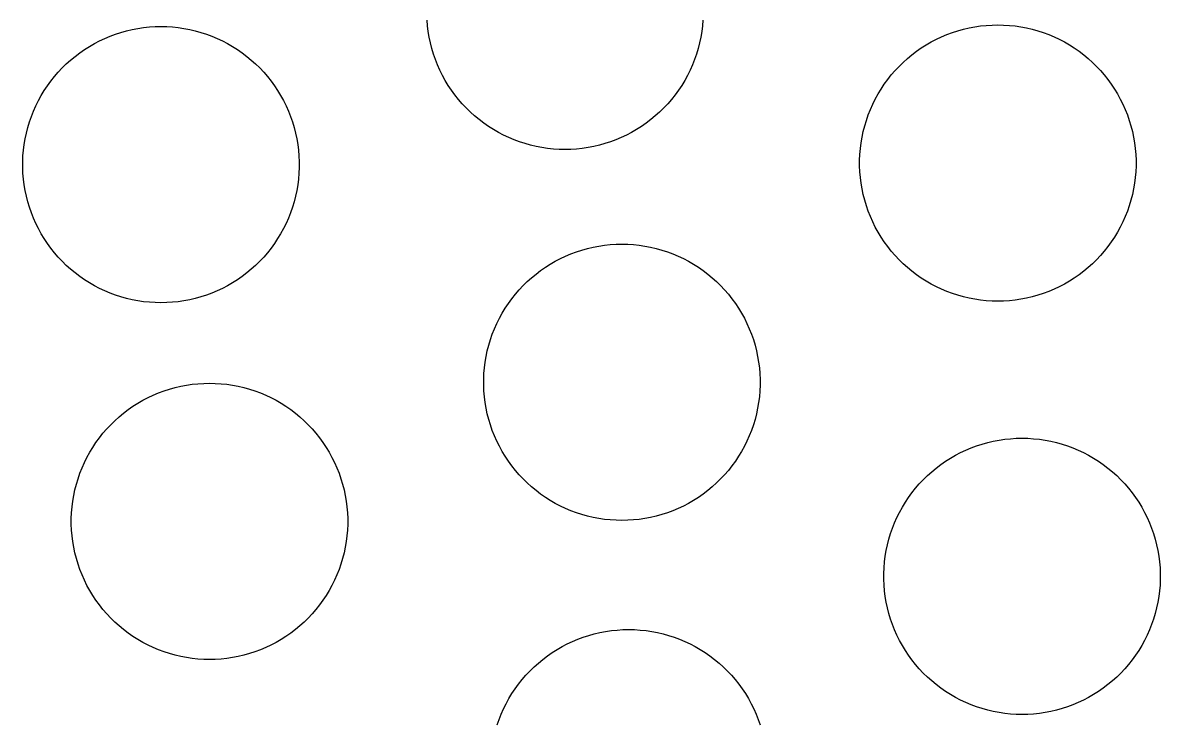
# Model space of a CAD drawing. Header units: metres. Extents: x -102 to 102, y -50 to 50.
# Drawn here: x -48.63 to -35.46, y -26.6 to -18.5 of the extents above; entities that cross this region are included whole.
import ezdxf

# ---------------------------------------------------------------- set-up
doc = ezdxf.new("R2010")
doc.units = ezdxf.units.M

msp = doc.modelspace()

# ---------------------------------------------------------------- linework, layer by layer
for p, q in [((-47.2943, -18.5678), (-47.228, -18.558)), ((-47.228, -18.558), (-47.1613, -18.551)), ((-47.1613, -18.551), (-47.0945, -18.5468)), ((-47.0945, -18.5468), (-47.0275, -18.5454)), ((-47.0275, -18.5454), (-46.9604, -18.5468)), ((-46.9604, -18.5468), (-46.8936, -18.551)), ((-46.8936, -18.551), (-46.8269, -18.558)), ((-46.8269, -18.558), (-46.7606, -18.5678)), ((-43.9421, -18.5372), (-43.9477, -18.4704)), ((-43.9337, -18.6037), (-43.9421, -18.5372)), ((-40.7596, -18.5372), (-40.768, -18.6037)), ((-40.754, -18.4704), (-40.7596, -18.5372)), ((-37.7383, -18.5775), (-37.673, -18.5622)), ((-37.673, -18.5622), (-37.6072, -18.5496)), ((-37.6072, -18.5496), (-37.5409, -18.5398)), ((-37.5409, -18.5398), (-37.4742, -18.5328)), ((-37.4742, -18.5328), (-37.4073, -18.5286)), ((-37.4073, -18.5286), (-37.3403, -18.5272)), ((-37.3403, -18.5272), (-37.2733, -18.5286)), ((-37.2733, -18.5286), (-37.2065, -18.5328)), ((-37.2065, -18.5328), (-37.1398, -18.5398)), ((-37.1398, -18.5398), (-37.0735, -18.5496)), ((-37.0735, -18.5496), (-37.0077, -18.5622)), ((-37.0077, -18.5622), (-36.9424, -18.5775)), ((-47.7389, -18.7122), (-47.6782, -18.6837)), ((-47.6782, -18.6837), (-47.6164, -18.6577)), ((-47.6164, -18.6577), (-47.5536, -18.6344)), ((-47.5536, -18.6344), (-47.4899, -18.6137)), ((-47.4899, -18.6137), (-47.4254, -18.5956)), ((-47.4254, -18.5956), (-47.3601, -18.5803)), ((-47.3601, -18.5803), (-47.2943, -18.5678)), ((-46.7606, -18.5678), (-46.6948, -18.5803)), ((-46.6948, -18.5803), (-46.6295, -18.5956)), ((-46.6295, -18.5956), (-46.565, -18.6137)), ((-46.565, -18.6137), (-46.5013, -18.6344)), ((-46.5013, -18.6344), (-46.4384, -18.6577)), ((-46.4384, -18.6577), (-46.3767, -18.6837)), ((-46.3767, -18.6837), (-46.316, -18.7122)), ((-43.9225, -18.6698), (-43.9337, -18.6037)), ((-43.9086, -18.7353), (-43.9225, -18.6698)), ((-40.7792, -18.6698), (-40.7931, -18.7353)), ((-40.768, -18.6037), (-40.7792, -18.6698)), ((-38.1112, -18.7251), (-38.0518, -18.6941)), ((-38.0518, -18.6941), (-37.9911, -18.6655)), ((-37.9911, -18.6655), (-37.9294, -18.6396)), ((-37.9294, -18.6396), (-37.8665, -18.6162)), ((-37.8665, -18.6162), (-37.8028, -18.5955)), ((-37.8028, -18.5955), (-37.7383, -18.5775)), ((-36.9424, -18.5775), (-36.8779, -18.5955)), ((-36.8779, -18.5955), (-36.8142, -18.6162)), ((-36.8142, -18.6162), (-36.7513, -18.6396)), ((-36.7513, -18.6396), (-36.6896, -18.6655)), ((-36.6896, -18.6655), (-36.6289, -18.6941)), ((-36.6289, -18.6941), (-36.5695, -18.7251)), ((-47.9679, -18.8509), (-47.9129, -18.8127)), ((-47.9129, -18.8127), (-47.8563, -18.7768)), ((-47.8563, -18.7768), (-47.7982, -18.7433)), ((-47.7982, -18.7433), (-47.7389, -18.7122)), ((-46.316, -18.7122), (-46.2566, -18.7433)), ((-46.2566, -18.7433), (-46.1986, -18.7768)), ((-46.1986, -18.7768), (-46.142, -18.8127)), ((-46.142, -18.8127), (-46.087, -18.8509)), ((-43.8919, -18.8002), (-43.9086, -18.7353)), ((-43.8725, -18.8644), (-43.8919, -18.8002)), ((-40.8098, -18.8002), (-40.8291, -18.8644)), ((-40.7931, -18.7353), (-40.8098, -18.8002)), ((-38.2808, -18.8328), (-38.2258, -18.7945)), ((-38.2258, -18.7945), (-38.1692, -18.7586)), ((-38.1692, -18.7586), (-38.1112, -18.7251)), ((-36.5695, -18.7251), (-36.5115, -18.7586)), ((-36.5115, -18.7586), (-36.4549, -18.7945)), ((-36.4549, -18.7945), (-36.3999, -18.8328)), ((-48.1227, -18.979), (-48.0729, -18.9342)), ((-48.0729, -18.9342), (-48.0213, -18.8915)), ((-48.0213, -18.8915), (-47.9679, -18.8509)), ((-46.087, -18.8509), (-46.0336, -18.8915)), ((-46.0336, -18.8915), (-45.982, -18.9342)), ((-45.982, -18.9342), (-45.9322, -18.979)), ((-43.8505, -18.9277), (-43.8725, -18.8644)), ((-43.8258, -18.99), (-43.8505, -18.9277)), ((-40.8512, -18.9277), (-40.8759, -18.99)), ((-40.8291, -18.8644), (-40.8512, -18.9277)), ((-38.4356, -18.9608), (-38.3858, -18.916)), ((-38.3858, -18.916), (-38.3342, -18.8733)), ((-38.3342, -18.8733), (-38.2808, -18.8328)), ((-36.3999, -18.8328), (-36.3465, -18.8733)), ((-36.3465, -18.8733), (-36.2949, -18.916)), ((-36.2949, -18.916), (-36.2451, -18.9608)), ((-48.2603, -19.1255), (-48.2165, -19.0748)), ((-48.2165, -19.0748), (-48.1706, -19.0259)), ((-48.1706, -19.0259), (-48.1227, -18.979)), ((-45.9322, -18.979), (-45.8843, -19.0259)), ((-45.8843, -19.0259), (-45.8384, -19.0748)), ((-45.8384, -19.0748), (-45.7946, -19.1255)), ((-43.7986, -19.0512), (-43.8258, -18.99)), ((-43.7688, -19.1112), (-43.7986, -19.0512)), ((-40.9031, -19.0512), (-40.9329, -19.1112)), ((-40.8759, -18.99), (-40.9031, -19.0512)), ((-38.5732, -19.1073), (-38.5294, -19.0566)), ((-38.5294, -19.0566), (-38.4835, -19.0077)), ((-38.4835, -19.0077), (-38.4356, -18.9608)), ((-36.2451, -18.9608), (-36.1972, -19.0077)), ((-36.1972, -19.0077), (-36.1513, -19.0566)), ((-36.1513, -19.0566), (-36.1075, -19.1073)), ((-48.3413, -19.2322), (-48.3019, -19.178)), ((-48.3019, -19.178), (-48.2603, -19.1255)), ((-45.7946, -19.1255), (-45.753, -19.178)), ((-45.753, -19.178), (-45.7136, -19.2322)), ((-43.7365, -19.17), (-43.7688, -19.1112)), ((-43.7018, -19.2273), (-43.7365, -19.17)), ((-40.9652, -19.17), (-40.9999, -19.2273)), ((-40.9329, -19.1112), (-40.9652, -19.17)), ((-38.6913, -19.2699), (-38.6542, -19.2141)), ((-38.6542, -19.2141), (-38.6148, -19.1598)), ((-38.6148, -19.1598), (-38.5732, -19.1073)), ((-36.1075, -19.1073), (-36.0659, -19.1598)), ((-36.0659, -19.1598), (-36.0265, -19.2141)), ((-36.0265, -19.2141), (-35.9894, -19.2699)), ((-48.4454, -19.4041), (-48.4131, -19.3454)), ((-48.4131, -19.3454), (-48.3784, -19.288)), ((-48.3784, -19.288), (-48.3413, -19.2322)), ((-45.7136, -19.2322), (-45.6765, -19.288)), ((-45.6765, -19.288), (-45.6418, -19.3454)), ((-45.6418, -19.3454), (-45.6095, -19.4041)), ((-43.6647, -19.2831), (-43.7018, -19.2273)), ((-43.6253, -19.3373), (-43.6647, -19.2831)), ((-43.5837, -19.3898), (-43.6253, -19.3373)), ((-41.0764, -19.3373), (-41.118, -19.3898)), ((-41.037, -19.2831), (-41.0764, -19.3373)), ((-40.9999, -19.2273), (-41.037, -19.2831)), ((-38.7583, -19.3859), (-38.726, -19.3272)), ((-38.726, -19.3272), (-38.6913, -19.2699)), ((-35.9894, -19.2699), (-35.9547, -19.3272)), ((-35.9547, -19.3272), (-35.9224, -19.3859)), ((-48.5024, -19.5253), (-48.4752, -19.4641)), ((-48.4752, -19.4641), (-48.4454, -19.4041)), ((-45.6095, -19.4041), (-45.5797, -19.4641)), ((-45.5797, -19.4641), (-45.5525, -19.5253)), ((-43.5399, -19.4406), (-43.5837, -19.3898)), ((-43.494, -19.4894), (-43.5399, -19.4406)), ((-41.1618, -19.4406), (-41.2077, -19.4894)), ((-41.118, -19.3898), (-41.1618, -19.4406)), ((-38.8153, -19.5072), (-38.7881, -19.446)), ((-38.7881, -19.446), (-38.7583, -19.3859)), ((-35.9224, -19.3859), (-35.8926, -19.446)), ((-35.8926, -19.446), (-35.8654, -19.5072)), ((-48.5491, -19.6509), (-48.5271, -19.5876)), ((-48.5271, -19.5876), (-48.5024, -19.5253)), ((-45.5525, -19.5253), (-45.5278, -19.5876)), ((-45.5278, -19.5876), (-45.5058, -19.6509)), ((-43.4461, -19.5363), (-43.494, -19.4894)), ((-43.3963, -19.5812), (-43.4461, -19.5363)), ((-43.3447, -19.6239), (-43.3963, -19.5812)), ((-41.3054, -19.5812), (-41.357, -19.6239)), ((-41.2556, -19.5363), (-41.3054, -19.5812)), ((-41.2077, -19.4894), (-41.2556, -19.5363)), ((-38.862, -19.6328), (-38.84, -19.5695)), ((-38.84, -19.5695), (-38.8153, -19.5072)), ((-35.8654, -19.5072), (-35.8407, -19.5695)), ((-35.8407, -19.5695), (-35.8187, -19.6328)), ((-48.5852, -19.78), (-48.5685, -19.7151)), ((-48.5685, -19.7151), (-48.5491, -19.6509)), ((-45.5058, -19.6509), (-45.4864, -19.7151)), ((-45.4864, -19.7151), (-45.4697, -19.78)), ((-43.2913, -19.6644), (-43.3447, -19.6239)), ((-43.2363, -19.7026), (-43.2913, -19.6644)), ((-43.1797, -19.7386), (-43.2363, -19.7026)), ((-43.1216, -19.7721), (-43.1797, -19.7386)), ((-41.522, -19.7386), (-41.58, -19.7721)), ((-41.4654, -19.7026), (-41.522, -19.7386)), ((-41.4104, -19.6644), (-41.4654, -19.7026)), ((-41.357, -19.6239), (-41.4104, -19.6644)), ((-38.8981, -19.7618), (-38.8814, -19.6969)), ((-38.8814, -19.6969), (-38.862, -19.6328)), ((-35.8187, -19.6328), (-35.7993, -19.6969)), ((-35.7993, -19.6969), (-35.7826, -19.7618)), ((-48.6103, -19.9116), (-48.5991, -19.8456)), ((-48.5991, -19.8456), (-48.5852, -19.78)), ((-45.4697, -19.78), (-45.4558, -19.8456)), ((-45.4558, -19.8456), (-45.4446, -19.9116)), ((-43.0623, -19.8031), (-43.1216, -19.7721)), ((-43.0016, -19.8316), (-43.0623, -19.8031)), ((-42.9398, -19.8576), (-43.0016, -19.8316)), ((-42.877, -19.881), (-42.9398, -19.8576)), ((-42.8133, -19.9017), (-42.877, -19.881)), ((-41.8246, -19.881), (-41.8884, -19.9017)), ((-41.7618, -19.8576), (-41.8246, -19.881)), ((-41.7001, -19.8316), (-41.7618, -19.8576)), ((-41.6394, -19.8031), (-41.7001, -19.8316)), ((-41.58, -19.7721), (-41.6394, -19.8031)), ((-38.9232, -19.8935), (-38.912, -19.8274)), ((-38.912, -19.8274), (-38.8981, -19.7618)), ((-35.7826, -19.7618), (-35.7687, -19.8274)), ((-35.7687, -19.8274), (-35.7575, -19.8935)), ((-48.6243, -20.0449), (-48.6187, -19.9781)), ((-48.6187, -19.9781), (-48.6103, -19.9116)), ((-45.4446, -19.9116), (-45.4362, -19.9781)), ((-45.4362, -19.9781), (-45.4306, -20.0449)), ((-42.7487, -19.9197), (-42.8133, -19.9017)), ((-42.6835, -19.935), (-42.7487, -19.9197)), ((-42.6177, -19.9476), (-42.6835, -19.935)), ((-42.5514, -19.9574), (-42.6177, -19.9476)), ((-42.4847, -19.9644), (-42.5514, -19.9574)), ((-42.4178, -19.9686), (-42.4847, -19.9644)), ((-42.3508, -19.97), (-42.4178, -19.9686)), ((-42.2838, -19.9686), (-42.3508, -19.97)), ((-42.2169, -19.9644), (-42.2838, -19.9686)), ((-42.1503, -19.9574), (-42.2169, -19.9644)), ((-42.084, -19.9476), (-42.1503, -19.9574)), ((-42.0182, -19.935), (-42.084, -19.9476)), ((-41.9529, -19.9197), (-42.0182, -19.935)), ((-41.8884, -19.9017), (-41.9529, -19.9197)), ((-38.9372, -20.0267), (-38.9316, -19.9599)), ((-38.9316, -19.9599), (-38.9232, -19.8935)), ((-35.7575, -19.8935), (-35.7491, -19.9599)), ((-35.7491, -19.9599), (-35.7435, -20.0267)), ((-48.6271, -20.1119), (-48.6243, -20.0449)), ((-48.6271, -20.1789), (-48.6271, -20.1119)), ((-45.4306, -20.0449), (-45.4278, -20.1119)), ((-45.4278, -20.1119), (-45.4278, -20.1789)), ((-38.94, -20.0937), (-38.9372, -20.0267)), ((-38.94, -20.1607), (-38.94, -20.0937)), ((-35.7435, -20.0267), (-35.7407, -20.0937)), ((-35.7407, -20.0937), (-35.7407, -20.1607)), ((-48.6243, -20.2458), (-48.6271, -20.1789)), ((-48.6187, -20.3126), (-48.6243, -20.2458)), ((-45.4306, -20.2458), (-45.4362, -20.3126)), ((-45.4278, -20.1789), (-45.4306, -20.2458)), ((-38.9372, -20.2277), (-38.94, -20.1607)), ((-38.9316, -20.2944), (-38.9372, -20.2277)), ((-35.7435, -20.2277), (-35.7491, -20.2944)), ((-35.7407, -20.1607), (-35.7435, -20.2277)), ((-48.6103, -20.3791), (-48.6187, -20.3126)), ((-48.5991, -20.4452), (-48.6103, -20.3791)), ((-45.4446, -20.3791), (-45.4558, -20.4452)), ((-45.4362, -20.3126), (-45.4446, -20.3791)), ((-38.9232, -20.3609), (-38.9316, -20.2944)), ((-38.912, -20.427), (-38.9232, -20.3609)), ((-35.7575, -20.3609), (-35.7687, -20.427)), ((-35.7491, -20.2944), (-35.7575, -20.3609)), ((-48.5852, -20.5107), (-48.5991, -20.4452)), ((-48.5685, -20.5756), (-48.5852, -20.5107)), ((-45.4697, -20.5107), (-45.4864, -20.5756)), ((-45.4558, -20.4452), (-45.4697, -20.5107)), ((-38.8981, -20.4926), (-38.912, -20.427)), ((-38.8814, -20.5575), (-38.8981, -20.4926)), ((-35.7826, -20.4926), (-35.7993, -20.5575)), ((-35.7687, -20.427), (-35.7826, -20.4926)), ((-48.5491, -20.6398), (-48.5685, -20.5756)), ((-48.5271, -20.7031), (-48.5491, -20.6398)), ((-45.5058, -20.6398), (-45.5278, -20.7031)), ((-45.4864, -20.5756), (-45.5058, -20.6398)), ((-38.862, -20.6216), (-38.8814, -20.5575)), ((-38.84, -20.6849), (-38.862, -20.6216)), ((-35.8187, -20.6216), (-35.8407, -20.6849)), ((-35.7993, -20.5575), (-35.8187, -20.6216)), ((-48.5024, -20.7654), (-48.5271, -20.7031)), ((-48.4752, -20.8266), (-48.5024, -20.7654)), ((-45.5525, -20.7654), (-45.5797, -20.8266)), ((-45.5278, -20.7031), (-45.5525, -20.7654)), ((-38.8153, -20.7472), (-38.84, -20.6849)), ((-38.7881, -20.8084), (-38.8153, -20.7472)), ((-35.8654, -20.7472), (-35.8926, -20.8084)), ((-35.8407, -20.6849), (-35.8654, -20.7472)), ((-48.4454, -20.8866), (-48.4752, -20.8266)), ((-48.4131, -20.9454), (-48.4454, -20.8866)), ((-45.6095, -20.8866), (-45.6418, -20.9454)), ((-45.5797, -20.8266), (-45.6095, -20.8866)), ((-38.7583, -20.8685), (-38.7881, -20.8084)), ((-38.726, -20.9272), (-38.7583, -20.8685)), ((-38.6913, -20.9845), (-38.726, -20.9272)), ((-35.9547, -20.9272), (-35.9894, -20.9845)), ((-35.9224, -20.8685), (-35.9547, -20.9272)), ((-35.8926, -20.8084), (-35.9224, -20.8685)), ((-48.3784, -21.0027), (-48.4131, -20.9454)), ((-48.3413, -21.0585), (-48.3784, -21.0027)), ((-48.3019, -21.1127), (-48.3413, -21.0585)), ((-45.7136, -21.0585), (-45.753, -21.1127)), ((-45.6765, -21.0027), (-45.7136, -21.0585)), ((-45.6418, -20.9454), (-45.6765, -21.0027)), ((-41.759, -21.0676), (-41.692, -21.0662)), ((-41.692, -21.0662), (-41.625, -21.0676)), ((-38.6542, -21.0403), (-38.6913, -20.9845)), ((-38.6148, -21.0946), (-38.6542, -21.0403)), ((-36.0265, -21.0403), (-36.0659, -21.0946)), ((-35.9894, -20.9845), (-36.0265, -21.0403)), ((-48.2603, -21.1653), (-48.3019, -21.1127)), ((-48.2165, -21.216), (-48.2603, -21.1653)), ((-45.7946, -21.1653), (-45.8384, -21.216)), ((-45.753, -21.1127), (-45.7946, -21.1653)), ((-42.3428, -21.2045), (-42.281, -21.1785)), ((-42.281, -21.1785), (-42.2182, -21.1552)), ((-42.2182, -21.1552), (-42.1545, -21.1344)), ((-42.1545, -21.1344), (-42.0899, -21.1164)), ((-42.0899, -21.1164), (-42.0247, -21.1011)), ((-42.0247, -21.1011), (-41.9588, -21.0886)), ((-41.9588, -21.0886), (-41.8925, -21.0788)), ((-41.8925, -21.0788), (-41.8259, -21.0718)), ((-41.8259, -21.0718), (-41.759, -21.0676)), ((-41.625, -21.0676), (-41.5581, -21.0718)), ((-41.5581, -21.0718), (-41.4915, -21.0788)), ((-41.4915, -21.0788), (-41.4252, -21.0886)), ((-41.4252, -21.0886), (-41.3593, -21.1011)), ((-41.3593, -21.1011), (-41.2941, -21.1164)), ((-41.2941, -21.1164), (-41.2296, -21.1344)), ((-41.2296, -21.1344), (-41.1658, -21.1552)), ((-41.1658, -21.1552), (-41.103, -21.1785)), ((-41.103, -21.1785), (-41.0412, -21.2045)), ((-38.5732, -21.1471), (-38.6148, -21.0946)), ((-38.5294, -21.1978), (-38.5732, -21.1471)), ((-38.4835, -21.2467), (-38.5294, -21.1978)), ((-36.1513, -21.1978), (-36.1972, -21.2467)), ((-36.1075, -21.1471), (-36.1513, -21.1978)), ((-36.0659, -21.0946), (-36.1075, -21.1471)), ((-48.1706, -21.2648), (-48.2165, -21.216)), ((-48.1227, -21.3117), (-48.1706, -21.2648)), ((-48.0729, -21.3566), (-48.1227, -21.3117)), ((-45.9322, -21.3117), (-45.982, -21.3566)), ((-45.8843, -21.2648), (-45.9322, -21.3117)), ((-45.8384, -21.216), (-45.8843, -21.2648)), ((-42.5774, -21.3335), (-42.5209, -21.2976)), ((-42.5209, -21.2976), (-42.4628, -21.2641)), ((-42.4628, -21.2641), (-42.4034, -21.233)), ((-42.4034, -21.233), (-42.3428, -21.2045)), ((-41.0412, -21.2045), (-40.9806, -21.233)), ((-40.9806, -21.233), (-40.9212, -21.2641)), ((-40.9212, -21.2641), (-40.8632, -21.2976)), ((-40.8632, -21.2976), (-40.8066, -21.3335)), ((-38.4356, -21.2935), (-38.4835, -21.2467)), ((-38.3858, -21.3384), (-38.4356, -21.2935)), ((-36.2451, -21.2935), (-36.2949, -21.3384)), ((-36.1972, -21.2467), (-36.2451, -21.2935)), ((-48.0213, -21.3993), (-48.0729, -21.3566)), ((-47.9679, -21.4398), (-48.0213, -21.3993)), ((-47.9129, -21.478), (-47.9679, -21.4398)), ((-46.087, -21.4398), (-46.142, -21.478)), ((-46.0336, -21.3993), (-46.087, -21.4398)), ((-45.982, -21.3566), (-46.0336, -21.3993)), ((-42.7873, -21.4998), (-42.7375, -21.455)), ((-42.7375, -21.455), (-42.6859, -21.4122)), ((-42.6859, -21.4122), (-42.6325, -21.3717)), ((-42.6325, -21.3717), (-42.5774, -21.3335)), ((-40.8066, -21.3335), (-40.7516, -21.3717)), ((-40.7516, -21.3717), (-40.6982, -21.4122)), ((-40.6982, -21.4122), (-40.6465, -21.455)), ((-40.6465, -21.455), (-40.5967, -21.4998)), ((-38.3342, -21.3811), (-38.3858, -21.3384)), ((-38.2808, -21.4216), (-38.3342, -21.3811)), ((-38.2258, -21.4599), (-38.2808, -21.4216)), ((-38.1692, -21.4958), (-38.2258, -21.4599)), ((-36.4549, -21.4599), (-36.5115, -21.4958)), ((-36.3999, -21.4216), (-36.4549, -21.4599)), ((-36.3465, -21.3811), (-36.3999, -21.4216)), ((-36.2949, -21.3384), (-36.3465, -21.3811)), ((-47.8563, -21.5139), (-47.9129, -21.478)), ((-47.7982, -21.5475), (-47.8563, -21.5139)), ((-47.7389, -21.5785), (-47.7982, -21.5475)), ((-47.6782, -21.607), (-47.7389, -21.5785)), ((-46.316, -21.5785), (-46.3767, -21.607)), ((-46.2566, -21.5475), (-46.316, -21.5785)), ((-46.1986, -21.5139), (-46.2566, -21.5475)), ((-46.142, -21.478), (-46.1986, -21.5139)), ((-42.881, -21.5956), (-42.8352, -21.5467)), ((-42.8352, -21.5467), (-42.7873, -21.4998)), ((-40.5967, -21.4998), (-40.5489, -21.5467)), ((-40.5489, -21.5467), (-40.503, -21.5956)), ((-38.1112, -21.5293), (-38.1692, -21.4958)), ((-38.0518, -21.5603), (-38.1112, -21.5293)), ((-37.9911, -21.5889), (-38.0518, -21.5603)), ((-37.9294, -21.6148), (-37.9911, -21.5889)), ((-36.6896, -21.5889), (-36.7513, -21.6148)), ((-36.6289, -21.5603), (-36.6896, -21.5889)), ((-36.5695, -21.5293), (-36.6289, -21.5603)), ((-36.5115, -21.4958), (-36.5695, -21.5293)), ((-47.6164, -21.633), (-47.6782, -21.607)), ((-47.5536, -21.6564), (-47.6164, -21.633)), ((-47.4899, -21.6771), (-47.5536, -21.6564)), ((-47.4254, -21.6951), (-47.4899, -21.6771)), ((-47.3601, -21.7104), (-47.4254, -21.6951)), ((-47.2943, -21.723), (-47.3601, -21.7104)), ((-47.228, -21.7328), (-47.2943, -21.723)), ((-46.7606, -21.723), (-46.8269, -21.7328)), ((-46.6948, -21.7104), (-46.7606, -21.723)), ((-46.6295, -21.6951), (-46.6948, -21.7104)), ((-46.565, -21.6771), (-46.6295, -21.6951)), ((-46.5013, -21.6564), (-46.565, -21.6771)), ((-46.4384, -21.633), (-46.5013, -21.6564)), ((-46.3767, -21.607), (-46.4384, -21.633)), ((-43.0058, -21.753), (-42.9665, -21.6988)), ((-42.9665, -21.6988), (-42.9248, -21.6463)), ((-42.9248, -21.6463), (-42.881, -21.5956)), ((-40.503, -21.5956), (-40.4592, -21.6463)), ((-40.4592, -21.6463), (-40.4176, -21.6988)), ((-40.4176, -21.6988), (-40.3782, -21.753)), ((-37.8665, -21.6382), (-37.9294, -21.6148)), ((-37.8028, -21.6589), (-37.8665, -21.6382)), ((-37.7383, -21.6769), (-37.8028, -21.6589)), ((-37.673, -21.6922), (-37.7383, -21.6769)), ((-37.6072, -21.7048), (-37.673, -21.6922)), ((-37.5409, -21.7146), (-37.6072, -21.7048)), ((-37.4742, -21.7216), (-37.5409, -21.7146)), ((-37.4073, -21.7258), (-37.4742, -21.7216)), ((-37.2065, -21.7216), (-37.2733, -21.7258)), ((-37.1398, -21.7146), (-37.2065, -21.7216)), ((-37.0735, -21.7048), (-37.1398, -21.7146)), ((-37.0077, -21.6922), (-37.0735, -21.7048)), ((-36.9424, -21.6769), (-37.0077, -21.6922)), ((-36.8779, -21.6589), (-36.9424, -21.6769)), ((-36.8142, -21.6382), (-36.8779, -21.6589)), ((-36.7513, -21.6148), (-36.8142, -21.6382)), ((-47.1613, -21.7398), (-47.228, -21.7328)), ((-47.0945, -21.744), (-47.1613, -21.7398)), ((-47.0275, -21.7454), (-47.0945, -21.744)), ((-46.9604, -21.744), (-47.0275, -21.7454)), ((-46.8936, -21.7398), (-46.9604, -21.744)), ((-46.8269, -21.7328), (-46.8936, -21.7398)), ((-43.0777, -21.8662), (-43.0429, -21.8088)), ((-43.0429, -21.8088), (-43.0058, -21.753)), ((-40.3782, -21.753), (-40.3411, -21.8088)), ((-40.3411, -21.8088), (-40.3064, -21.8662)), ((-37.3403, -21.7272), (-37.4073, -21.7258)), ((-37.2733, -21.7258), (-37.3403, -21.7272)), ((-43.167, -22.0461), (-43.1397, -21.9849)), ((-43.1397, -21.9849), (-43.1099, -21.9249)), ((-43.1099, -21.9249), (-43.0777, -21.8662)), ((-40.3064, -21.8662), (-40.2741, -21.9249)), ((-40.2741, -21.9249), (-40.2443, -21.9849)), ((-40.2443, -21.9849), (-40.217, -22.0461)), ((-43.2137, -22.1717), (-43.1917, -22.1084)), ((-43.1917, -22.1084), (-43.167, -22.0461)), ((-40.217, -22.0461), (-40.1924, -22.1084)), ((-40.1924, -22.1084), (-40.1703, -22.1717)), ((-43.2497, -22.3008), (-43.2331, -22.2359)), ((-43.2331, -22.2359), (-43.2137, -22.1717)), ((-40.1703, -22.1717), (-40.151, -22.2359)), ((-40.151, -22.2359), (-40.1343, -22.3008)), ((-43.2748, -22.4324), (-43.2637, -22.3663)), ((-43.2637, -22.3663), (-43.2497, -22.3008)), ((-40.1343, -22.3008), (-40.1203, -22.3663)), ((-40.1203, -22.3663), (-40.1092, -22.4324)), ((-43.2888, -22.5657), (-43.2832, -22.4989)), ((-43.2832, -22.4989), (-43.2748, -22.4324)), ((-40.1092, -22.4324), (-40.1008, -22.4989)), ((-40.1008, -22.4989), (-40.0952, -22.5657)), ((-43.2917, -22.6326), (-43.2888, -22.5657)), ((-43.2917, -22.6997), (-43.2917, -22.6326)), ((-40.0952, -22.5657), (-40.0924, -22.6326)), ((-40.0924, -22.6326), (-40.0924, -22.6997)), ((-47.0547, -22.7895), (-46.9919, -22.7662)), ((-46.9919, -22.7662), (-46.9281, -22.7455)), ((-46.9281, -22.7455), (-46.8636, -22.7274)), ((-46.8636, -22.7274), (-46.7983, -22.7121)), ((-46.7983, -22.7121), (-46.7325, -22.6996)), ((-46.7325, -22.6996), (-46.6662, -22.6898)), ((-46.6662, -22.6898), (-46.5996, -22.6828)), ((-46.5996, -22.6828), (-46.5327, -22.6786)), ((-46.5327, -22.6786), (-46.4657, -22.6772)), ((-46.4657, -22.6772), (-46.3987, -22.6786)), ((-46.3987, -22.6786), (-46.3318, -22.6828)), ((-46.3318, -22.6828), (-46.2652, -22.6898)), ((-46.2652, -22.6898), (-46.1989, -22.6996)), ((-46.1989, -22.6996), (-46.133, -22.7121)), ((-46.133, -22.7121), (-46.0678, -22.7274)), ((-46.0678, -22.7274), (-46.0032, -22.7455)), ((-46.0032, -22.7455), (-45.9395, -22.7662)), ((-45.9395, -22.7662), (-45.8767, -22.7895)), ((-43.2888, -22.7666), (-43.2917, -22.6997)), ((-43.2832, -22.8334), (-43.2888, -22.7666)), ((-40.0952, -22.7666), (-40.1008, -22.8334)), ((-40.0924, -22.6997), (-40.0952, -22.7666)), ((-47.3511, -22.9445), (-47.2945, -22.9086)), ((-47.2945, -22.9086), (-47.2365, -22.8751)), ((-47.2365, -22.8751), (-47.1771, -22.844)), ((-47.1771, -22.844), (-47.1165, -22.8155)), ((-47.1165, -22.8155), (-47.0547, -22.7895)), ((-45.8767, -22.7895), (-45.8149, -22.8155)), ((-45.8149, -22.8155), (-45.7543, -22.844)), ((-45.7543, -22.844), (-45.6949, -22.8751)), ((-45.6949, -22.8751), (-45.6368, -22.9086)), ((-45.6368, -22.9086), (-45.5802, -22.9445)), ((-43.2748, -22.8999), (-43.2832, -22.8334)), ((-43.2637, -22.966), (-43.2748, -22.8999)), ((-40.1092, -22.8999), (-40.1203, -22.966)), ((-40.1008, -22.8334), (-40.1092, -22.8999)), ((-47.5112, -23.066), (-47.4595, -23.0233)), ((-47.4595, -23.0233), (-47.4061, -22.9827)), ((-47.4061, -22.9827), (-47.3511, -22.9445)), ((-45.5802, -22.9445), (-45.5252, -22.9827)), ((-45.5252, -22.9827), (-45.4718, -23.0233)), ((-45.4718, -23.0233), (-45.4202, -23.066)), ((-43.2497, -23.0315), (-43.2637, -22.966)), ((-43.2331, -23.0964), (-43.2497, -23.0315)), ((-40.1343, -23.0315), (-40.151, -23.0964)), ((-40.1203, -22.966), (-40.1343, -23.0315)), ((-47.6547, -23.2066), (-47.6088, -23.1577)), ((-47.6088, -23.1577), (-47.561, -23.1108)), ((-47.561, -23.1108), (-47.5112, -23.066)), ((-45.4202, -23.066), (-45.3704, -23.1108)), ((-45.3704, -23.1108), (-45.3225, -23.1577)), ((-45.3225, -23.1577), (-45.2766, -23.2066)), ((-43.2137, -23.1606), (-43.2331, -23.0964)), ((-43.1917, -23.2239), (-43.2137, -23.1606)), ((-40.1703, -23.1606), (-40.1924, -23.2239)), ((-40.151, -23.0964), (-40.1703, -23.1606)), ((-47.7401, -23.3098), (-47.6985, -23.2573)), ((-47.6985, -23.2573), (-47.6547, -23.2066)), ((-45.2766, -23.2066), (-45.2329, -23.2573)), ((-45.2329, -23.2573), (-45.1912, -23.3098)), ((-43.167, -23.2862), (-43.1917, -23.2239)), ((-43.1397, -23.3474), (-43.167, -23.2862)), ((-40.217, -23.2862), (-40.2443, -23.3474)), ((-40.1924, -23.2239), (-40.217, -23.2862)), ((-47.8513, -23.4772), (-47.8166, -23.4198)), ((-47.8166, -23.4198), (-47.7795, -23.364)), ((-47.7795, -23.364), (-47.7401, -23.3098)), ((-45.1912, -23.3098), (-45.1518, -23.364)), ((-45.1518, -23.364), (-45.1148, -23.4198)), ((-45.1148, -23.4198), (-45.08, -23.4772)), ((-43.1099, -23.4074), (-43.1397, -23.3474)), ((-43.0777, -23.4662), (-43.1099, -23.4074)), ((-40.2741, -23.4074), (-40.3064, -23.4662)), ((-40.2443, -23.3474), (-40.2741, -23.4074)), ((-37.7107, -23.4521), (-37.6489, -23.4261)), ((-37.6489, -23.4261), (-37.5861, -23.4027)), ((-37.5861, -23.4027), (-37.5223, -23.382)), ((-37.5223, -23.382), (-37.4578, -23.364)), ((-37.4578, -23.364), (-37.3925, -23.3487)), ((-37.3925, -23.3487), (-37.3267, -23.3362)), ((-37.3267, -23.3362), (-37.2604, -23.3264)), ((-37.2604, -23.3264), (-37.1938, -23.3194)), ((-37.1938, -23.3194), (-37.1269, -23.3152)), ((-37.1269, -23.3152), (-37.0599, -23.3138)), ((-37.0599, -23.3138), (-36.9929, -23.3152)), ((-36.9929, -23.3152), (-36.926, -23.3194)), ((-36.926, -23.3194), (-36.8594, -23.3264)), ((-36.8594, -23.3264), (-36.7931, -23.3362)), ((-36.7931, -23.3362), (-36.7272, -23.3487)), ((-36.7272, -23.3487), (-36.662, -23.364)), ((-36.662, -23.364), (-36.5974, -23.382)), ((-36.5974, -23.382), (-36.5337, -23.4027)), ((-36.5337, -23.4027), (-36.4709, -23.4261)), ((-36.4709, -23.4261), (-36.4091, -23.4521)), ((-47.9134, -23.5959), (-47.8836, -23.5359)), ((-47.8836, -23.5359), (-47.8513, -23.4772)), ((-45.08, -23.4772), (-45.0478, -23.5359)), ((-45.0478, -23.5359), (-45.018, -23.5959)), ((-43.0429, -23.5235), (-43.0777, -23.4662)), ((-43.0058, -23.5793), (-43.0429, -23.5235)), ((-40.3411, -23.5235), (-40.3782, -23.5793)), ((-40.3064, -23.4662), (-40.3411, -23.5235)), ((-37.9453, -23.5811), (-37.8887, -23.5452)), ((-37.8887, -23.5452), (-37.8307, -23.5117)), ((-37.8307, -23.5117), (-37.7713, -23.4806)), ((-37.7713, -23.4806), (-37.7107, -23.4521)), ((-36.4091, -23.4521), (-36.3485, -23.4806)), ((-36.3485, -23.4806), (-36.2891, -23.5117)), ((-36.2891, -23.5117), (-36.231, -23.5452)), ((-36.231, -23.5452), (-36.1745, -23.5811)), ((-47.9653, -23.7195), (-47.9407, -23.6571)), ((-47.9407, -23.6571), (-47.9134, -23.5959)), ((-45.018, -23.5959), (-44.9907, -23.6571)), ((-44.9907, -23.6571), (-44.966, -23.7195)), ((-42.9665, -23.6335), (-43.0058, -23.5793)), ((-42.9248, -23.686), (-42.9665, -23.6335)), ((-42.881, -23.7368), (-42.9248, -23.686)), ((-40.4592, -23.686), (-40.503, -23.7368)), ((-40.4176, -23.6335), (-40.4592, -23.686)), ((-40.3782, -23.5793), (-40.4176, -23.6335)), ((-38.1054, -23.7026), (-38.0537, -23.6598)), ((-38.0537, -23.6598), (-38.0004, -23.6193)), ((-38.0004, -23.6193), (-37.9453, -23.5811)), ((-36.1745, -23.5811), (-36.1194, -23.6193)), ((-36.1194, -23.6193), (-36.0661, -23.6598)), ((-36.0661, -23.6598), (-36.0144, -23.7026)), ((-48.0067, -23.8469), (-47.9874, -23.7827)), ((-47.9874, -23.7827), (-47.9653, -23.7195)), ((-44.966, -23.7195), (-44.944, -23.7827)), ((-44.944, -23.7827), (-44.9246, -23.8469)), ((-42.8352, -23.7856), (-42.881, -23.7368)), ((-42.7873, -23.8325), (-42.8352, -23.7856)), ((-40.5489, -23.7856), (-40.5967, -23.8325)), ((-40.503, -23.7368), (-40.5489, -23.7856)), ((-38.2489, -23.8431), (-38.203, -23.7943)), ((-38.203, -23.7943), (-38.1552, -23.7474)), ((-38.1552, -23.7474), (-38.1054, -23.7026)), ((-36.0144, -23.7026), (-35.9646, -23.7474)), ((-35.9646, -23.7474), (-35.9167, -23.7943)), ((-35.9167, -23.7943), (-35.8708, -23.8431)), ((-48.0373, -23.9774), (-48.0234, -23.9118)), ((-48.0234, -23.9118), (-48.0067, -23.8469)), ((-44.9246, -23.8469), (-44.908, -23.9118)), ((-44.908, -23.9118), (-44.894, -23.9774)), ((-42.7375, -23.8773), (-42.7873, -23.8325)), ((-42.6859, -23.9201), (-42.7375, -23.8773)), ((-42.6325, -23.9606), (-42.6859, -23.9201)), ((-42.5774, -23.9988), (-42.6325, -23.9606)), ((-40.7516, -23.9606), (-40.8066, -23.9988)), ((-40.6982, -23.9201), (-40.7516, -23.9606)), ((-40.6465, -23.8773), (-40.6982, -23.9201)), ((-40.5967, -23.8325), (-40.6465, -23.8773)), ((-38.3737, -24.0006), (-38.3343, -23.9464)), ((-38.3343, -23.9464), (-38.2927, -23.8939)), ((-38.2927, -23.8939), (-38.2489, -23.8431)), ((-35.8708, -23.8431), (-35.8271, -23.8939)), ((-35.8271, -23.8939), (-35.7854, -23.9464)), ((-35.7854, -23.9464), (-35.746, -24.0006)), ((-48.0569, -24.1099), (-48.0485, -24.0434)), ((-48.0485, -24.0434), (-48.0373, -23.9774)), ((-44.894, -23.9774), (-44.8828, -24.0434)), ((-44.8828, -24.0434), (-44.8745, -24.1099)), ((-42.5209, -24.0347), (-42.5774, -23.9988)), ((-42.4628, -24.0683), (-42.5209, -24.0347)), ((-42.4034, -24.0993), (-42.4628, -24.0683)), ((-40.9212, -24.0683), (-40.9806, -24.0993)), ((-40.8632, -24.0347), (-40.9212, -24.0683)), ((-40.8066, -23.9988), (-40.8632, -24.0347)), ((-38.4455, -24.1138), (-38.4108, -24.0564)), ((-38.4108, -24.0564), (-38.3737, -24.0006)), ((-35.746, -24.0006), (-35.709, -24.0564)), ((-35.709, -24.0564), (-35.6742, -24.1138)), ((-48.0653, -24.2437), (-48.0625, -24.1767)), ((-48.0625, -24.1767), (-48.0569, -24.1099)), ((-44.8745, -24.1099), (-44.8688, -24.1767)), ((-44.8688, -24.1767), (-44.866, -24.2437)), ((-42.3428, -24.1278), (-42.4034, -24.0993)), ((-42.281, -24.1538), (-42.3428, -24.1278)), ((-42.2182, -24.1772), (-42.281, -24.1538)), ((-42.1545, -24.1979), (-42.2182, -24.1772)), ((-42.0899, -24.2159), (-42.1545, -24.1979)), ((-42.0247, -24.2312), (-42.0899, -24.2159)), ((-41.2941, -24.2159), (-41.3593, -24.2312)), ((-41.2296, -24.1979), (-41.2941, -24.2159)), ((-41.1658, -24.1772), (-41.2296, -24.1979)), ((-41.103, -24.1538), (-41.1658, -24.1772)), ((-41.0412, -24.1278), (-41.103, -24.1538)), ((-40.9806, -24.0993), (-41.0412, -24.1278)), ((-38.5076, -24.2325), (-38.4778, -24.1725)), ((-38.4778, -24.1725), (-38.4455, -24.1138)), ((-35.6742, -24.1138), (-35.642, -24.1725)), ((-35.642, -24.1725), (-35.6122, -24.2325)), ((-48.0653, -24.3107), (-48.0653, -24.2437)), ((-48.0625, -24.3776), (-48.0653, -24.3107)), ((-44.866, -24.3107), (-44.8688, -24.3776)), ((-44.866, -24.2437), (-44.866, -24.3107)), ((-41.9588, -24.2438), (-42.0247, -24.2312)), ((-41.8925, -24.2535), (-41.9588, -24.2438)), ((-41.8259, -24.2605), (-41.8925, -24.2535)), ((-41.759, -24.2648), (-41.8259, -24.2605)), ((-41.692, -24.2662), (-41.759, -24.2648)), ((-41.625, -24.2648), (-41.692, -24.2662)), ((-41.5581, -24.2605), (-41.625, -24.2648)), ((-41.4915, -24.2535), (-41.5581, -24.2605)), ((-41.4252, -24.2438), (-41.4915, -24.2535)), ((-41.3593, -24.2312), (-41.4252, -24.2438)), ((-38.5816, -24.4193), (-38.5595, -24.356)), ((-38.5595, -24.356), (-38.5349, -24.2937)), ((-38.5349, -24.2937), (-38.5076, -24.2325)), ((-35.6122, -24.2325), (-35.5849, -24.2937)), ((-35.5849, -24.2937), (-35.5602, -24.356)), ((-35.5602, -24.356), (-35.5382, -24.4193)), ((-48.0569, -24.4444), (-48.0625, -24.3776)), ((-48.0485, -24.5109), (-48.0569, -24.4444)), ((-44.8745, -24.4444), (-44.8828, -24.5109)), ((-44.8688, -24.3776), (-44.8745, -24.4444)), ((-38.6176, -24.5484), (-38.601, -24.4835)), ((-38.601, -24.4835), (-38.5816, -24.4193)), ((-35.5382, -24.4193), (-35.5188, -24.4835)), ((-35.5188, -24.4835), (-35.5022, -24.5484)), ((-48.0373, -24.577), (-48.0485, -24.5109)), ((-48.0234, -24.6425), (-48.0373, -24.577)), ((-44.894, -24.577), (-44.908, -24.6425)), ((-44.8828, -24.5109), (-44.894, -24.577)), ((-38.6427, -24.68), (-38.6315, -24.6139)), ((-38.6315, -24.6139), (-38.6176, -24.5484)), ((-35.5022, -24.5484), (-35.4882, -24.6139)), ((-35.4882, -24.6139), (-35.4771, -24.68)), ((-48.0067, -24.7074), (-48.0234, -24.6425)), ((-47.9874, -24.7716), (-48.0067, -24.7074)), ((-44.9246, -24.7074), (-44.944, -24.7716)), ((-44.908, -24.6425), (-44.9246, -24.7074)), ((-38.6567, -24.8133), (-38.6511, -24.7465)), ((-38.6511, -24.7465), (-38.6427, -24.68)), ((-35.4771, -24.68), (-35.4687, -24.7465)), ((-35.4687, -24.7465), (-35.463, -24.8133)), ((-47.9653, -24.8349), (-47.9874, -24.7716)), ((-47.9407, -24.8972), (-47.9653, -24.8349)), ((-44.966, -24.8349), (-44.9907, -24.8972)), ((-44.944, -24.7716), (-44.966, -24.8349)), ((-38.6595, -24.8802), (-38.6567, -24.8133)), ((-38.6595, -24.9473), (-38.6595, -24.8802)), ((-35.463, -24.8133), (-35.4602, -24.8802)), ((-35.4602, -24.8802), (-35.4602, -24.9473)), ((-47.9134, -24.9584), (-47.9407, -24.8972)), ((-47.8836, -25.0184), (-47.9134, -24.9584)), ((-45.018, -24.9584), (-45.0478, -25.0184)), ((-44.9907, -24.8972), (-45.018, -24.9584)), ((-38.6567, -25.0142), (-38.6595, -24.9473)), ((-38.6511, -25.081), (-38.6567, -25.0142)), ((-35.463, -25.0142), (-35.4687, -25.081)), ((-35.4602, -24.9473), (-35.463, -25.0142)), ((-47.8513, -25.0772), (-47.8836, -25.0184)), ((-47.8166, -25.1345), (-47.8513, -25.0772)), ((-47.7795, -25.1903), (-47.8166, -25.1345)), ((-45.1148, -25.1345), (-45.1518, -25.1903)), ((-45.08, -25.0772), (-45.1148, -25.1345)), ((-45.0478, -25.0184), (-45.08, -25.0772)), ((-38.6427, -25.1475), (-38.6511, -25.081)), ((-38.6315, -25.2136), (-38.6427, -25.1475)), ((-35.4771, -25.1475), (-35.4882, -25.2136)), ((-35.4687, -25.081), (-35.4771, -25.1475)), ((-47.7401, -25.2445), (-47.7795, -25.1903)), ((-47.6985, -25.297), (-47.7401, -25.2445)), ((-45.1912, -25.2445), (-45.2329, -25.297)), ((-45.1518, -25.1903), (-45.1912, -25.2445)), ((-38.6176, -25.2791), (-38.6315, -25.2136)), ((-38.601, -25.344), (-38.6176, -25.2791)), ((-35.5022, -25.2791), (-35.5188, -25.344)), ((-35.4882, -25.2136), (-35.5022, -25.2791)), ((-47.6547, -25.3478), (-47.6985, -25.297)), ((-47.6088, -25.3966), (-47.6547, -25.3478)), ((-47.561, -25.4435), (-47.6088, -25.3966)), ((-45.3225, -25.3966), (-45.3704, -25.4435)), ((-45.2766, -25.3478), (-45.3225, -25.3966)), ((-45.2329, -25.297), (-45.2766, -25.3478)), ((-38.5816, -25.4082), (-38.601, -25.344)), ((-38.5595, -25.4715), (-38.5816, -25.4082)), ((-35.5382, -25.4082), (-35.5602, -25.4715)), ((-35.5188, -25.344), (-35.5382, -25.4082)), ((-47.5112, -25.4884), (-47.561, -25.4435)), ((-47.4595, -25.5311), (-47.5112, -25.4884)), ((-47.4061, -25.5716), (-47.4595, -25.5311)), ((-45.4718, -25.5311), (-45.5252, -25.5716)), ((-45.4202, -25.4884), (-45.4718, -25.5311)), ((-45.3704, -25.4435), (-45.4202, -25.4884)), ((-41.8799, -25.552), (-41.8136, -25.5422)), ((-41.8136, -25.5422), (-41.747, -25.5352)), ((-41.747, -25.5352), (-41.6801, -25.531)), ((-41.6801, -25.531), (-41.6131, -25.5296)), ((-41.6131, -25.5296), (-41.5461, -25.531)), ((-41.5461, -25.531), (-41.4792, -25.5352)), ((-41.4792, -25.5352), (-41.4126, -25.5422)), ((-41.4126, -25.5422), (-41.3463, -25.552)), ((-38.5349, -25.5338), (-38.5595, -25.4715)), ((-38.5076, -25.595), (-38.5349, -25.5338)), ((-35.5849, -25.5338), (-35.6122, -25.595)), ((-35.5602, -25.4715), (-35.5849, -25.5338)), ((-47.3511, -25.6098), (-47.4061, -25.5716)), ((-47.2945, -25.6458), (-47.3511, -25.6098)), ((-47.2365, -25.6793), (-47.2945, -25.6458)), ((-45.6368, -25.6458), (-45.6949, -25.6793)), ((-45.5802, -25.6098), (-45.6368, -25.6458)), ((-45.5252, -25.5716), (-45.5802, -25.6098)), ((-42.3245, -25.6964), (-42.2639, -25.6679)), ((-42.2639, -25.6679), (-42.2021, -25.6419)), ((-42.2021, -25.6419), (-42.1393, -25.6186)), ((-42.1393, -25.6186), (-42.0755, -25.5979)), ((-42.0755, -25.5979), (-42.011, -25.5798)), ((-42.011, -25.5798), (-41.9458, -25.5645)), ((-41.9458, -25.5645), (-41.8799, -25.552)), ((-41.3463, -25.552), (-41.2804, -25.5645)), ((-41.2804, -25.5645), (-41.2152, -25.5798)), ((-41.2152, -25.5798), (-41.1506, -25.5979)), ((-41.1506, -25.5979), (-41.0869, -25.6186)), ((-41.0869, -25.6186), (-41.0241, -25.6419)), ((-41.0241, -25.6419), (-40.9623, -25.6679)), ((-40.9623, -25.6679), (-40.9017, -25.6964)), ((-38.4778, -25.655), (-38.5076, -25.595)), ((-38.4455, -25.7137), (-38.4778, -25.655)), ((-35.642, -25.655), (-35.6742, -25.7137)), ((-35.6122, -25.595), (-35.642, -25.655)), ((-47.1771, -25.7103), (-47.2365, -25.6793)), ((-47.1165, -25.7388), (-47.1771, -25.7103)), ((-47.0547, -25.7648), (-47.1165, -25.7388)), ((-46.9919, -25.7882), (-47.0547, -25.7648)), ((-46.9281, -25.8089), (-46.9919, -25.7882)), ((-45.9395, -25.7882), (-46.0032, -25.8089)), ((-45.8767, -25.7648), (-45.9395, -25.7882)), ((-45.8149, -25.7388), (-45.8767, -25.7648)), ((-45.7543, -25.7103), (-45.8149, -25.7388)), ((-45.6949, -25.6793), (-45.7543, -25.7103)), ((-42.5535, -25.8351), (-42.4985, -25.7969)), ((-42.4985, -25.7969), (-42.4419, -25.761)), ((-42.4419, -25.761), (-42.3839, -25.7275)), ((-42.3839, -25.7275), (-42.3245, -25.6964)), ((-40.9017, -25.6964), (-40.8423, -25.7275)), ((-40.8423, -25.7275), (-40.7842, -25.761)), ((-40.7842, -25.761), (-40.7277, -25.7969)), ((-40.7277, -25.7969), (-40.6726, -25.8351)), ((-38.4108, -25.7711), (-38.4455, -25.7137)), ((-38.3737, -25.8269), (-38.4108, -25.7711)), ((-35.709, -25.7711), (-35.746, -25.8269)), ((-35.6742, -25.7137), (-35.709, -25.7711)), ((-46.8636, -25.8269), (-46.9281, -25.8089)), ((-46.7983, -25.8422), (-46.8636, -25.8269)), ((-46.7325, -25.8548), (-46.7983, -25.8422)), ((-46.6662, -25.8645), (-46.7325, -25.8548)), ((-46.5996, -25.8716), (-46.6662, -25.8645)), ((-46.5327, -25.8758), (-46.5996, -25.8716)), ((-46.4657, -25.8772), (-46.5327, -25.8758)), ((-46.3987, -25.8758), (-46.4657, -25.8772)), ((-46.3318, -25.8716), (-46.3987, -25.8758)), ((-46.2652, -25.8645), (-46.3318, -25.8716)), ((-46.1989, -25.8548), (-46.2652, -25.8645)), ((-46.133, -25.8422), (-46.1989, -25.8548)), ((-46.0678, -25.8269), (-46.133, -25.8422)), ((-46.0032, -25.8089), (-46.0678, -25.8269)), ((-42.7084, -25.9632), (-42.6586, -25.9184)), ((-42.6586, -25.9184), (-42.6069, -25.8757)), ((-42.6069, -25.8757), (-42.5535, -25.8351)), ((-40.6726, -25.8351), (-40.6192, -25.8757)), ((-40.6192, -25.8757), (-40.5676, -25.9184)), ((-40.5676, -25.9184), (-40.5178, -25.9632)), ((-38.3343, -25.8811), (-38.3737, -25.8269)), ((-38.2927, -25.9336), (-38.3343, -25.8811)), ((-38.2489, -25.9844), (-38.2927, -25.9336)), ((-35.8271, -25.9336), (-35.8708, -25.9844)), ((-35.7854, -25.8811), (-35.8271, -25.9336)), ((-35.746, -25.8269), (-35.7854, -25.8811)), ((-42.8459, -26.1097), (-42.8021, -26.059)), ((-42.8021, -26.059), (-42.7562, -26.0101)), ((-42.7562, -26.0101), (-42.7084, -25.9632)), ((-40.5178, -25.9632), (-40.4699, -26.0101)), ((-40.4699, -26.0101), (-40.4241, -26.059)), ((-40.4241, -26.059), (-40.3803, -26.1097)), ((-38.203, -26.0332), (-38.2489, -25.9844)), ((-38.1552, -26.0801), (-38.203, -26.0332)), ((-35.9167, -26.0332), (-35.9646, -26.0801)), ((-35.8708, -25.9844), (-35.9167, -26.0332)), ((-42.9269, -26.2164), (-42.8875, -26.1622)), ((-42.8875, -26.1622), (-42.8459, -26.1097)), ((-40.3803, -26.1097), (-40.3386, -26.1622)), ((-40.3386, -26.1622), (-40.2993, -26.2164)), ((-38.1054, -26.1249), (-38.1552, -26.0801)), ((-38.0537, -26.1677), (-38.1054, -26.1249)), ((-38.0004, -26.2082), (-38.0537, -26.1677)), ((-36.0661, -26.1677), (-36.1194, -26.2082)), ((-36.0144, -26.1249), (-36.0661, -26.1677)), ((-35.9646, -26.0801), (-36.0144, -26.1249)), ((-43.031, -26.3883), (-42.9987, -26.3296)), ((-42.9987, -26.3296), (-42.964, -26.2723)), ((-42.964, -26.2723), (-42.9269, -26.2164)), ((-40.2993, -26.2164), (-40.2622, -26.2723)), ((-40.2622, -26.2723), (-40.2274, -26.3296)), ((-40.2274, -26.3296), (-40.1952, -26.3883)), ((-37.9453, -26.2464), (-38.0004, -26.2082)), ((-37.8887, -26.2823), (-37.9453, -26.2464)), ((-37.8307, -26.3158), (-37.8887, -26.2823)), ((-37.7713, -26.3469), (-37.8307, -26.3158)), ((-36.2891, -26.3158), (-36.3485, -26.3469)), ((-36.231, -26.2823), (-36.2891, -26.3158)), ((-36.1745, -26.2464), (-36.231, -26.2823)), ((-36.1194, -26.2082), (-36.1745, -26.2464)), ((-43.0881, -26.5096), (-43.0608, -26.4483)), ((-43.0608, -26.4483), (-43.031, -26.3883)), ((-40.1952, -26.3883), (-40.1654, -26.4483)), ((-40.1654, -26.4483), (-40.1381, -26.5096)), ((-37.7107, -26.3754), (-37.7713, -26.3469)), ((-37.6489, -26.4014), (-37.7107, -26.3754)), ((-37.5861, -26.4248), (-37.6489, -26.4014)), ((-37.5223, -26.4455), (-37.5861, -26.4248)), ((-37.4578, -26.4635), (-37.5223, -26.4455)), ((-37.3925, -26.4788), (-37.4578, -26.4635)), ((-36.662, -26.4635), (-36.7272, -26.4788)), ((-36.5974, -26.4455), (-36.662, -26.4635)), ((-36.5337, -26.4248), (-36.5974, -26.4455)), ((-36.4709, -26.4014), (-36.5337, -26.4248)), ((-36.4091, -26.3754), (-36.4709, -26.4014)), ((-36.3485, -26.3469), (-36.4091, -26.3754)), ((-43.1348, -26.6351), (-43.1127, -26.5719)), ((-43.1127, -26.5719), (-43.0881, -26.5096)), ((-40.1381, -26.5096), (-40.1134, -26.5719)), ((-40.1134, -26.5719), (-40.0914, -26.6351)), ((-37.3267, -26.4913), (-37.3925, -26.4788)), ((-37.2604, -26.5011), (-37.3267, -26.4913)), ((-37.1938, -26.5081), (-37.2604, -26.5011)), ((-37.1269, -26.5123), (-37.1938, -26.5081)), ((-37.0599, -26.5137), (-37.1269, -26.5123)), ((-36.9929, -26.5123), (-37.0599, -26.5137)), ((-36.926, -26.5081), (-36.9929, -26.5123)), ((-36.8594, -26.5011), (-36.926, -26.5081)), ((-36.7931, -26.4913), (-36.8594, -26.5011)), ((-36.7272, -26.4788), (-36.7931, -26.4913))]:
    msp.add_line(p, q)

doc.saveas('drawing.dxf')
